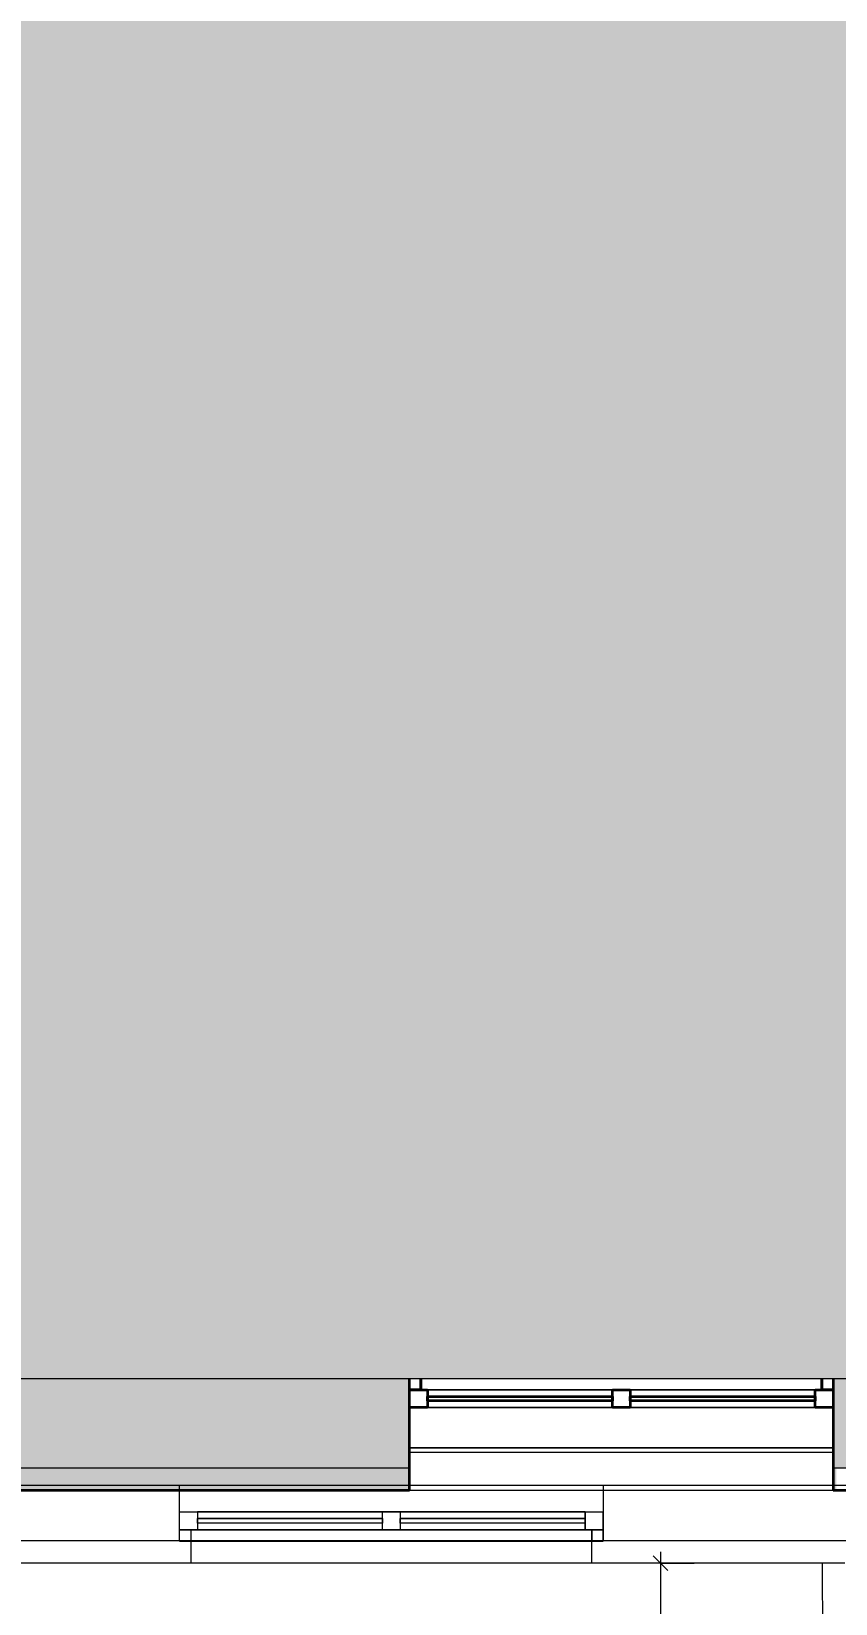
# Model space of a CAD drawing. Header units: millimetres. Extents: x 46521 to 257780, y -45352 to 20466.
# Drawn here: x 67757 to 71366, y -5456 to 1595 of the extents above; entities that cross this region are included whole.
import ezdxf

# ---------------------------------------------------------------- set-up
doc = ezdxf.new("R2010")
doc.units = ezdxf.units.MM
for name, color, linetype, lineweight in [('A-ANNO-DIMS', 211, 'Continuous', 9), ('A-ANNO-DIMS-50', 211, 'Continuous', 9), ('A-DETL-GENF', 92, 'Continuous', 13), ('A-DETL-THIN', 151, 'Continuous', 13), ('A-FLOR', 192, 'Continuous', 13), ('A-GENM', 13, 'Continuous', 13), ('A-GLAZ', 151, 'Continuous', 13), ('A-WALL', 113, 'Continuous', 13), ('A-WALL-PATT', 111, 'Continuous', 35), ('Q-SPCQ', 91, 'Continuous', 13)]:
    doc.layers.add(name, color=color, linetype=linetype, lineweight=lineweight)
doc.styles.add('Arial_2', font='arial.ttf', dxfattribs={"width": 0.7, "height": 100})
doc.dimstyles.new('Vnitřní_-_průhledné', dxfattribs={"dimscale": 304.8, "dimtxt": 102.02594, "dimasz": 0.213255, "dimexe": 0.164042, "dimexo": 0.0625, "dimgap": 0.032808, "dimtad": 1, "dimdec": 0, "dimrnd": 5, "dimzin": 0, "dimdsep": 46, "dimtxsty": 'Arial_2', "dimblk1": 'OBLIQUE', "dimblk2": 'OBLIQUE', "dimsah": 1, "dimcen": 0.09, "dimdle": 0.164042, "dimazin": 0, "dimtfac": 1, "dimtdec": 4, "dimtix": 1, "dimtmove": 0, "dimatfit": 3, "dimfxl": 0.492126, "dimfxlon": 1, "dimtvp": 1, "dimtolj": 1, "dimtzin": 0, "dimarcsym": 2})
pattern_1 = [(45, (0, 0), (-179.6051, 179.6051), []), (45, (71.84, -6e-14), (-179.6051, 179.6051), []), (45, (215.53, -2e-13), (-107.7631, 251.4472), [101.6, -50.8, 1.676, -49.124])]

# ---------------------------------------------------------------- blocks, each defined once
blk = doc.blocks.new('OKNO_2k_ - OKNO_2k_1900x1400-1963756-2NP_DEMOLICE B')
at = {"layer": 'A-GLAZ'}
h = blk.add_hatch(dxfattribs=at)
h.set_pattern_fill('FP_97', style=0, pattern_type=2)
h.set_pattern_definition([(180, (70404.22, -4646.64), (-75, -43.3), [50, -100]), (240, (70354.22, -4646.64), (-0.0011, -86.601905), [50, -100]), (120, (70354.22, -4646.64), (-74.9989, 43.301905), [50, -100])])
h.paths.add_polyline_path([(-900, -150), (-950, -150), (-900, -200)])
h.paths.add_polyline_path([(-900, -150), (-950, -150), (-900, -200)])
h.paths.add_polyline_path([(950, -150), (900, -150), (900, -200)])
h.paths.add_polyline_path([(950, -150), (900, -150), (900, -200)])
at = {"layer": 'A-GLAZ', "color": 71, "lineweight": 35}
for p, q in [((-950, -70), (-870, -70)), ((-950, -150), (-950, -70)), ((-870, -70), (-870, -150)), ((-40, -70), (40, -70)), ((-40, -150), (-40, -70)), ((40, -70), (40, -150)), ((870, -70), (950, -70)), ((870, -150), (870, -70)), ((950, -70), (950, -150)), ((-870, -120), (-870, -100)), ((-870, -100), (-40, -100)), ((-40, -120), (-870, -120)), ((-40, -100), (-40, -120)), ((40, -120), (40, -100)), ((40, -100), (870, -100)), ((870, -120), (40, -120)), ((870, -100), (870, -120)), ((-950, -150), (-900, -150)), ((-950, -200), (-950, -150)), ((-870, -150), (-950, -150)), ((-900, -150), (-900, -200)), ((40, -150), (-40, -150)), ((950, -150), (870, -150)), ((900, -150), (950, -150)), ((900, -200), (900, -150)), ((950, -150), (950, -200))]:
    blk.add_line(p, q, dxfattribs=at)
at = {"layer": 'A-GLAZ', "color": 254}
for p, q in [((-950, -150), (-950, -70)), ((-40, -70), (-950, -70)), ((-870, -70), (-870, -100)), ((40, -70), (-40, -70)), ((-40, -70), (40, -70)), ((-40, -70), (-40, -100)), ((40, -70), (-40, -70)), ((950, -70), (40, -70)), ((40, -100), (40, -70)), ((870, -70), (870, -100)), ((950, -150), (950, -70)), ((-870, -100), (-870, -120)), ((-870, -100), (-40, -100)), ((-870, -120), (-870, -100)), ((-870, -120), (-870, -150)), ((-40, -120), (-870, -120)), ((-40, -100), (-40, -120)), ((-40, -120), (-40, -100)), ((-40, -120), (-40, -150)), ((40, -120), (40, -100)), ((40, -100), (870, -100)), ((40, -120), (40, -100)), ((40, -150), (40, -120)), ((870, -120), (40, -120)), ((870, -100), (870, -120)), ((870, -100), (870, -120)), ((870, -120), (870, -150)), ((-950, -150), (-900, -150)), ((-950, -200), (-950, -150)), ((-950, -150), (-900, -150)), ((-900, -150), (-40, -150)), ((-900, -150), (-900, -200)), ((-40, -150), (40, -150)), ((40, -150), (-40, -150)), ((-40, -150), (40, -150)), ((40, -150), (900, -150)), ((900, -150), (950, -150)), ((900, -150), (900, -200)), ((900, -150), (950, -150)), ((950, -200), (950, -150))]:
    blk.add_line(p, q, dxfattribs=at)
at = {"layer": 'A-GLAZ', "color": 9}
for p, q in [((-870, -70), (-40, -70)), ((40, -70), (870, -70)), ((-40, -150), (-870, -150)), ((870, -150), (40, -150))]:
    blk.add_line(p, q, dxfattribs=at)
at = {"layer": 'A-GLAZ', "color": 10}
for p, q in [((-900, -150), (-40, -150)), ((-900, -150), (-40, -150)), ((-40, -150), (40, -150)), ((-40, -150), (40, -150)), ((40, -150), (900, -150)), ((40, -150), (900, -150))]:
    blk.add_line(p, q, dxfattribs=at)
blk = doc.blocks.new('parapet s nosem_vnitní - parapet s nosem_vnitní-1354054-2NP_DEMOLICE B')
at = {"layer": 'A-GENM', "color": 9}
for p, q in [((950, 200), (-950, 200)), ((-950, 200), (-950, 195)), ((-950, 195), (-950, 190)), ((-950, 0), (-950, 190)), ((950, 199.7), (950, 200)), ((950, 198.7), (950, 199.7)), ((950, 197.1), (950, 198.7)), ((950, 195), (950, 197.1)), ((950, 192.6), (950, 195)), ((950, 190), (950, 192.6)), ((950, 190), (950, 0))]:
    blk.add_line(p, q, dxfattribs=at)
at = {"layer": 'A-GENM', "color": 254}
for p, q in [((950, 200), (-950, 200)), ((-950, 199.7), (-950, 190)), ((-950, 190), (-950, 180)), ((-950, 180), (-950, 0)), ((-950, 180), (950, 180)), ((950, 180), (-950, 180)), ((950, 180), (950, 199.7)), ((950, 0), (950, 180)), ((-40, 0), (-950, 0)), ((-40, 0), (-950, 0)), ((40, 0), (-40, 0)), ((40, 0), (-40, 0)), ((950, 0), (40, 0)), ((950, 0), (40, 0))]:
    blk.add_line(p, q, dxfattribs=at)
blk = doc.blocks.new('parapet_ext - parapet_ext-1802133-2NP_DEMOLICE B')
at = {"layer": 'Q-SPCQ', "color": 254}
for p, q in [((-900, -50), (-900, 0)), ((-900, 0), (-900, -50)), ((-40, 0), (-900, 0)), ((-40, 0), (-900, 0)), ((40, 0), (-40, 0)), ((40, 0), (-40, 0)), ((900, 0), (40, 0)), ((900, 0), (40, 0)), ((900, -50), (900, 0)), ((900, 0), (900, -50))]:
    blk.add_line(p, q, dxfattribs=at)
blk = doc.blocks.new('OKNO_2k_ - OKNO_2k_1900x1400-V70-2NP_DEMOLICE B')
at = {"layer": 'A-GLAZ', "color": 254}
for p, q in [((-950, 126), (950, 126)), ((-900, 126), (-950, 126)), ((-950, 75), (-950, 126)), ((-950, 126), (-950, 75)), ((-950, 75), (-900, 75)), ((950, 75), (-950, 75)), ((-950, 75), (-950, -5)), ((-900, 75), (-950, 75)), ((-950, 75), (950, 75)), ((-950, -5), (-950, 75)), ((-900, 126), (-900, 75.3)), ((-900, 75.3), (-900, 126)), ((900, 126), (-900, 126)), ((900, 126), (-900, 126)), ((-900, 75), (900, 75)), ((-870, 75), (-900, 75)), ((-870, 75), (-40, 75)), ((870, 75), (-870, 75)), ((-870, 45), (-870, 75)), ((-870, 75), (-870, -5)), ((-40, 45), (-40, 75)), ((-40, 75), (40, 75)), ((-40, -5), (-40, 75)), ((40, 75), (870, 75)), ((40, 75), (40, 45)), ((40, 75), (40, -5)), ((900, 75), (870, 75)), ((870, 45), (870, 75)), ((870, -5), (870, 75)), ((950, 126), (900, 126)), ((900, 75), (900, 126)), ((900, 75), (900, 126)), ((900, 75), (950, 75)), ((950, 75), (900, 75)), ((950, 126), (950, 75)), ((950, 126), (950, 75)), ((950, 75), (950, -5)), ((950, 75), (950, -5)), ((-870, 25), (-870, 45)), ((-870, 25), (-870, 45)), ((-870, 45), (-870, 25)), ((-870, 45), (-40, 45)), ((-870, 45), (-40, 45)), ((-870, -5), (-870, 25)), ((-40, 25), (-870, 25)), ((-870, 25), (-40, 25)), ((-40, 45), (-40, 25)), ((-40, -5), (-40, 25)), ((40, 25), (40, 45)), ((40, 45), (870, 45)), ((40, 45), (870, 45)), ((40, 25), (40, -5)), ((40, 25), (870, 25)), ((870, 25), (40, 25)), ((870, 25), (870, 45)), ((870, 45), (870, 25)), ((870, 45), (870, 25)), ((870, -5), (870, 25)), ((-870, -5), (-950, -5)), ((950, -5), (-950, -5)), ((-40, -5), (-870, -5)), ((-40, -5), (-870, -5)), ((-870, -5), (870, -5)), ((40, -5), (-40, -5)), ((40, -5), (-40, -5)), ((40, -5), (-40, -5)), ((870, -5), (40, -5)), ((870, -5), (40, -5)), ((950, -5), (870, -5))]:
    blk.add_line(p, q, dxfattribs=at)
at = {"layer": 'A-GLAZ', "color": 10}
for p, q in [((900, 126), (-900, 126)), ((-900, 75), (-870, 75)), ((-870, 75), (-900, 75)), ((-870, 75), (-40, 75)), ((-40, 75), (-870, 75)), ((-40, 75), (-870, 75)), ((-40, 75), (40, 75)), ((40, 75), (-40, 75)), ((-40, 75), (40, 75)), ((40, 75), (-40, 75)), ((-40, 75), (40, 75)), ((40, 75), (870, 75)), ((870, 75), (40, 75)), ((870, 75), (40, 75)), ((870, 75), (900, 75)), ((900, 75), (870, 75)), ((-40, 25), (-40, 45)), ((-40, 25), (-40, 45)), ((40, 45), (40, 25)), ((40, 45), (40, 25)), ((40, -5), (-40, -5))]:
    blk.add_line(p, q, dxfattribs=at)
blk = doc.blocks.new('DIMBLOCK75-2NP_DEMOLICE B')
at = {"layer": 'A-ANNO-DIMS-50'}
for p, q in [((70580.4, -5274.4), (70530.4, -5274.4)), ((70580.4, -5224.4), (70580.4, -17228.7)), ((70580.4, -5274.4), (70730.4, -5274.4)), ((70580.4, -17228.7), (70530.4, -17228.7)), ((70580.4, -17228.7), (70730.4, -17228.7))]:
    blk.add_line(p, q, dxfattribs=at)
at = {"layer": 'A-ANNO-DIMS-50', "lineweight": 18}
for p, q in [((70580.4, -5274.4), (70547.9, -5241.9)), ((70580.4, -5274.4), (70612.9, -5306.9)), ((70580.4, -17228.7), (70547.9, -17196.2)), ((70580.4, -17228.7), (70612.9, -17261.2))]:
    blk.add_line(p, q, dxfattribs=at)
at = {"layer": 'A-ANNO-DIMS-50', "color": 0, "insert": (70440.6, -11384.9), "char_height": 100, "width": 320.204, "attachment_point": 1, "rotation": 90, "line_spacing_factor": 0.941778, "style": 'Arial_2'}
blk.add_mtext('11955', dxfattribs=at)
blk = doc.blocks.new('_Oblique')
at = {"color": 0, "linetype": 'ByBlock', "lineweight": -2}
blk.add_line((-0.5, -0.5), (0.5, 0.5), dxfattribs=at)

msp = doc.modelspace()

# ---------------------------------------------------------------- hatches: boundary and pattern name
at = {"layer": 'A-DETL-GENF'}
msp.add_hatch(color=9, dxfattribs=at).paths.add_polyline_path([(83564.6, -4446.6), (83564.6, 7099.3), (66099.3, 7099.3), (66099.3, -4446.6), (82234.5, -4446.6)])
at = {"layer": 'A-WALL'}
h = msp.add_hatch(color=10, dxfattribs=at)
h.paths.add_polyline_path([(71368.5, -4946.6), (71368.5, -4924.4), (71354.2, -4924.4), (71354.2, -4946.6)])
h.paths.add_polyline_path([(68422.4, -4946.6), (68422.4, -4924.4), (65704.3, -4924.6), (65704.3, -4946.6), (67112.6, -4946.6)])
msp.add_hatch(color=10, dxfattribs=at).paths.add_polyline_path([(69454.2, -4946.6), (69454.2, -4924.4), (68422.4, -4924.4), (68422.4, -4946.6)])
at = {"layer": 'A-WALL-PATT', "lineweight": 13}
h = msp.add_hatch(dxfattribs=at)
h.set_pattern_fill('FP_11', angle=45, style=0, pattern_type=2)
h.set_pattern_definition(pattern_1)
h.paths.add_polyline_path([(83658.4, -4846.6), (83658.4, -4476.6), (83964.6, -4476.6), (83964.6, -4446.6), (80315.2, -4446.6), (80315.2, -4846.6), (83564.6, -4846.6)])
h.paths.add_polyline_path([(78415.2, -4846.6), (78415.2, -4446.6), (78110.7, -4446.6), (78110.7, -4846.6)])
h.paths.add_polyline_path([(77596.1, -4846.6), (77710.7, -4846.6), (77710.7, -4534.8), (78010.7, -4534.8), (78010.7, -4446.6), (77365.2, -4446.6), (77365.2, -4846.6)])
h.paths.add_polyline_path([(75465.2, -4846.6), (75465.2, -4446.6), (74324.7, -4446.6), (74324.7, -4846.6), (74986.4, -4846.6)])
h.paths.add_polyline_path([(72424.7, -4846.6), (72424.7, -4446.6), (71354.2, -4446.6), (71354.2, -4846.6), (71422.4, -4846.6), (71422.4, -4528.2), (72422.4, -4528.2), (72422.4, -4846.6)])
h.paths.add_polyline_path([(69454.2, -4846.6), (69454.2, -4446.6), (66204.3, -4446.6), (66204.3, -4846.6), (67112.6, -4846.6)])
h = msp.add_hatch(dxfattribs=at)
h.set_pattern_fill('FP_11', angle=45, style=0, pattern_type=2)
h.set_pattern_definition(pattern_1)
h.paths.add_polyline_path([(83964.6, -4846.6), (83964.6, -4476.6), (83658.4, -4476.6), (83658.4, -4846.6)])
h.paths.add_polyline_path([(78076, -4846.6), (78110.7, -4846.6), (78110.7, -4534.8), (78060.5, -4534.8), (78010.7, -4491), (78010.7, -4534.8), (77710.7, -4534.8), (77762.5, -4579.5), (77710.7, -4614.4), (77710.7, -4846.6), (78072.5, -4846.6)])
h.paths.add_polyline_path([(71618.7, -4846.6), (72133.7, -4642.6), (71970.5, -4528.2), (71752.3, -4528.2), (71422.4, -4792.1), (71422.4, -4846.6), (71462.8, -4846.6)])
h.paths.add_polyline_path([(80315.2, -4496.6), (80315.2, -4446.6), (80265.2, -4446.6), (80289.9, -4471.4)])
h.paths.add_polyline_path([(80315.2, -4496.6), (80315.2, -4446.6), (80265.2, -4446.6), (80289.9, -4471.4)])
h.paths.add_polyline_path([(78415.2, -4496.6), (78465.2, -4446.6), (78415.2, -4446.6)])
h.paths.add_polyline_path([(78415.2, -4496.6), (78465.2, -4446.6), (78415.2, -4446.6)])
h.paths.add_polyline_path([(77365.2, -4496.6), (77365.2, -4446.6), (77315.2, -4446.6), (77339.9, -4471.4)])
h.paths.add_polyline_path([(77365.2, -4496.6), (77365.2, -4446.6), (77315.2, -4446.6), (77339.9, -4471.4)])
h.paths.add_polyline_path([(75465.2, -4496.6), (75515.2, -4446.6), (75465.2, -4446.6)])
h.paths.add_polyline_path([(75465.2, -4496.6), (75515.2, -4446.6), (75465.2, -4446.6)])
h.paths.add_polyline_path([(72424.7, -4496.6), (72474.7, -4446.6), (72424.7, -4446.6)])
h.paths.add_polyline_path([(72424.7, -4496.6), (72474.7, -4446.6), (72424.7, -4446.6)])
h.paths.add_polyline_path([(74324.7, -4496.6), (74324.7, -4446.6), (74274.7, -4446.6), (74299.5, -4471.4)])
h.paths.add_polyline_path([(74324.7, -4496.6), (74324.7, -4446.6), (74274.7, -4446.6), (74299.5, -4471.4)])
h.paths.add_polyline_path([(71354.2, -4496.6), (71354.2, -4446.6), (71304.2, -4446.6), (71329, -4471.4)])
h.paths.add_polyline_path([(71354.2, -4496.6), (71354.2, -4446.6), (71304.2, -4446.6), (71329, -4471.4)])
h.paths.add_polyline_path([(69454.2, -4496.6), (69504.2, -4446.6), (69454.2, -4446.6)])
h.paths.add_polyline_path([(69454.2, -4496.6), (69504.2, -4446.6), (69454.2, -4446.6)])
h = msp.add_hatch(color=10, dxfattribs=at)
h.paths.add_polyline_path([(66204.3, -4924.4), (69454.2, -4924.4), (69454.2, -4846.6), (66099.3, -4846.6), (66099.3, -4924.4)])
h.paths.add_polyline_path([(71368.5, -4924.4), (71368.5, -4846.6), (71354.2, -4846.6), (71354.2, -4924.4)])
h.paths.add_polyline_path([(80315.2, -4876.6), (83658.4, -4876.6), (83658.4, -4846.6), (80315.2, -4846.6)])

# ---------------------------------------------------------------- linework, layer by layer
at = {"layer": 'A-DETL-THIN'}
msp.add_line((66099.3, -4446.6), (83564.6, -4446.6), dxfattribs=at)
at = {"layer": 'A-FLOR', "color": 254}
msp.add_line((66204.3, -4446.6), (74986.4, -4446.6), dxfattribs=at)
at = {"layer": 'A-WALL', "color": 71, "lineweight": 35}
for p, q in [((69454.2, -4946.6), (69454.2, -4496.6)), ((69454.2, -4496.6), (69504.2, -4496.6)), ((69504.2, -4496.6), (69504.2, -4446.6)), ((71304.2, -4446.6), (71304.2, -4496.6)), ((71304.2, -4496.6), (71354.2, -4496.6)), ((71354.2, -4496.6), (71354.2, -4946.6)), ((65704.3, -4946.6), (69454.2, -4946.6)), ((71354.2, -4946.6), (72424.7, -4946.6))]:
    msp.add_line(p, q, dxfattribs=at)
at = {"layer": 'A-WALL', "color": 10}
for p, q in [((69504.2, -4496.6), (71304.2, -4496.6)), ((70322.4, -5124.4), (70272.4, -5124.4))]:
    msp.add_line(p, q, dxfattribs=at)
at = {"layer": 'A-WALL', "color": 9}
for p, q in [((66204.3, -4846.6), (69454.2, -4846.6)), ((71354.2, -4846.6), (72424.7, -4846.6)), ((71644.3, -5174.4), (65449.3, -5174.4)), ((71407.4, -5274.4), (65349.3, -5274.4))]:
    msp.add_line(p, q, dxfattribs=at)
at = {"layer": 'A-WALL', "color": 254}
for p, q in [((65699.3, -4924.4), (71644.3, -4924.4)), ((68422.4, -5124.4), (68422.4, -4924.4)), ((70322.4, -4924.4), (70322.4, -5124.4)), ((69454.2, -4946.6), (71354.2, -4946.6)), ((68422.4, -5124.4), (70272.4, -5124.4)), ((68472.4, -5124.4), (68472.4, -5274.4)), ((70272.4, -5274.4), (70272.4, -5124.7))]:
    msp.add_line(p, q, dxfattribs=at)
at = {"layer": 'A-WALL', "color": 41}
msp.add_line((71362.7, -17223.7), (71307.4, -5274.4), dxfattribs=at)

# ---------------------------------------------------------------- block references
at = {"layer": 'A-GENM', "color": 254, "rotation": 180}
msp.add_blockref('parapet s nosem_vnitní - parapet s nosem_vnitní-1354054-2NP_DEMOLICE B', (70404.2, -4576.6), dxfattribs=at)
at = {"layer": 'A-GLAZ', "color": 254, "rotation": 180}
for name, p in [('OKNO_2k_ - OKNO_2k_1900x1400-1963756-2NP_DEMOLICE B', (70404.2, -4646.6)), ('OKNO_2k_ - OKNO_2k_1900x1400-V70-2NP_DEMOLICE B', (69372.4, -5049.4))]:
    msp.add_blockref(name, p, dxfattribs=at)
at = {"layer": 'Q-SPCQ', "color": 254, "rotation": 180}
msp.add_blockref('parapet_ext - parapet_ext-1802133-2NP_DEMOLICE B', (70404.2, -4496.6), dxfattribs=at)

# ---------------------------------------------------------------- dimensions: what is measured, and where the dimension line sits
at = {"layer": 'A-ANNO-DIMS'}
dim = msp.add_linear_dim(base=(70580.4, -17228.7), p1=(70730.4, -5274.4), p2=(70730.4, -17228.7), angle=90, dimstyle='Vnitřní_-_průhledné', override={"dimpost": '<>', "dimfxl": 11954.281406}, dxfattribs=at)
dim.commit()
dim.dimension.update_dxf_attribs({"geometry": 'DIMBLOCK75-2NP_DEMOLICE B', "text_midpoint": (70519.3, -11251.5)})

doc.saveas('drawing.dxf')
